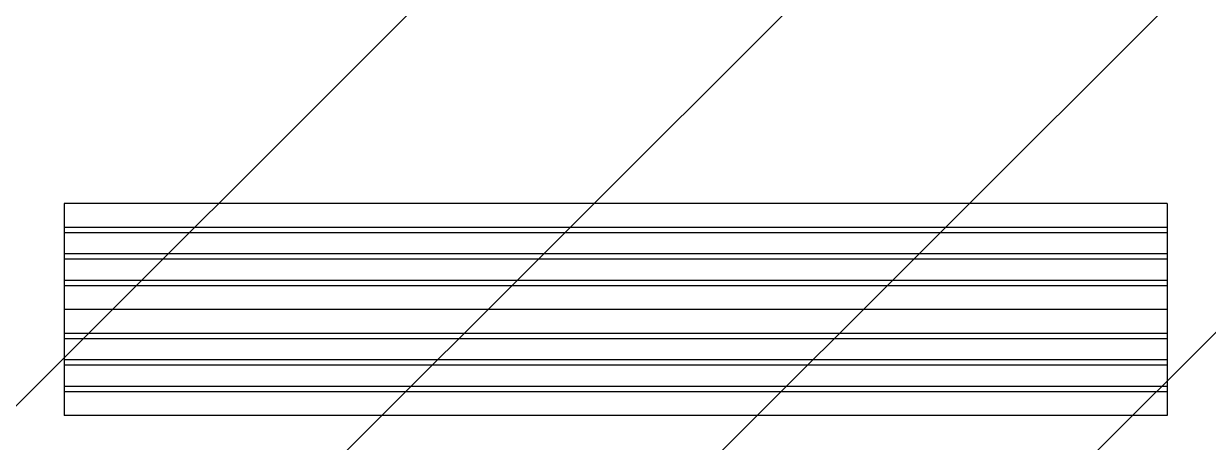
# Model space of a CAD drawing. Header units: millimetres. Extents: x 732 to 1037, y 127 to 299.
# Drawn here: x 735.025 to 739.488, y 280.728 to 282.307 of the extents above; entities that cross this region are included whole.
import ezdxf

# ---------------------------------------------------------------- set-up
doc = ezdxf.new("R2010")
doc.units = ezdxf.units.MM
doc.layers.add('I-ARQ', color=8, linetype='Continuous')

# ---------------------------------------------------------------- blocks, each defined once
blk = doc.blocks.new('A$C4CA24491')
at = {"layer": 'I-ARQ', "color": 2}
for p, q in [((0, 5.1752), (12.75, 17.9252)), ((0, 3.761), (12.75, 16.511)), ((0, 2.3468), (12.75, 15.0968)), ((0, 0.9326), (12.75, 13.6826))]:
    blk.add_line(p, q, dxfattribs=at)

msp = doc.modelspace()

# ---------------------------------------------------------------- linework, layer by layer
at = {"layer": 'I-ARQ'}
for p, q in [((739.3326, 281.6284), (735.1776, 281.6284)), ((735.1776, 281.6284), (735.1776, 280.8284)), ((739.3326, 281.6284), (739.3326, 280.8284)), ((739.3326, 281.5384), (735.1776, 281.5384)), ((739.3326, 281.5184), (735.1776, 281.5184)), ((739.3326, 281.4384), (735.1776, 281.4384)), ((739.3326, 281.4184), (735.1776, 281.4184)), ((739.3326, 281.3384), (735.1776, 281.3384)), ((739.3326, 281.3184), (735.1776, 281.3184)), ((739.3326, 281.2284), (735.1776, 281.2284)), ((739.3326, 281.1384), (735.1776, 281.1384)), ((739.3326, 281.1184), (735.1776, 281.1184)), ((739.3326, 281.0384), (735.1776, 281.0384)), ((739.3326, 281.0184), (735.1776, 281.0184)), ((739.3326, 280.9384), (735.1776, 280.9384)), ((739.3326, 280.9184), (735.1776, 280.9184)), ((739.3326, 280.8284), (735.1776, 280.8284))]:
    msp.add_line(p, q, dxfattribs=at)

# ---------------------------------------------------------------- block references
msp.add_blockref('A$C4CA24491', (733.6326, 274.3273))

doc.saveas('drawing.dxf')
